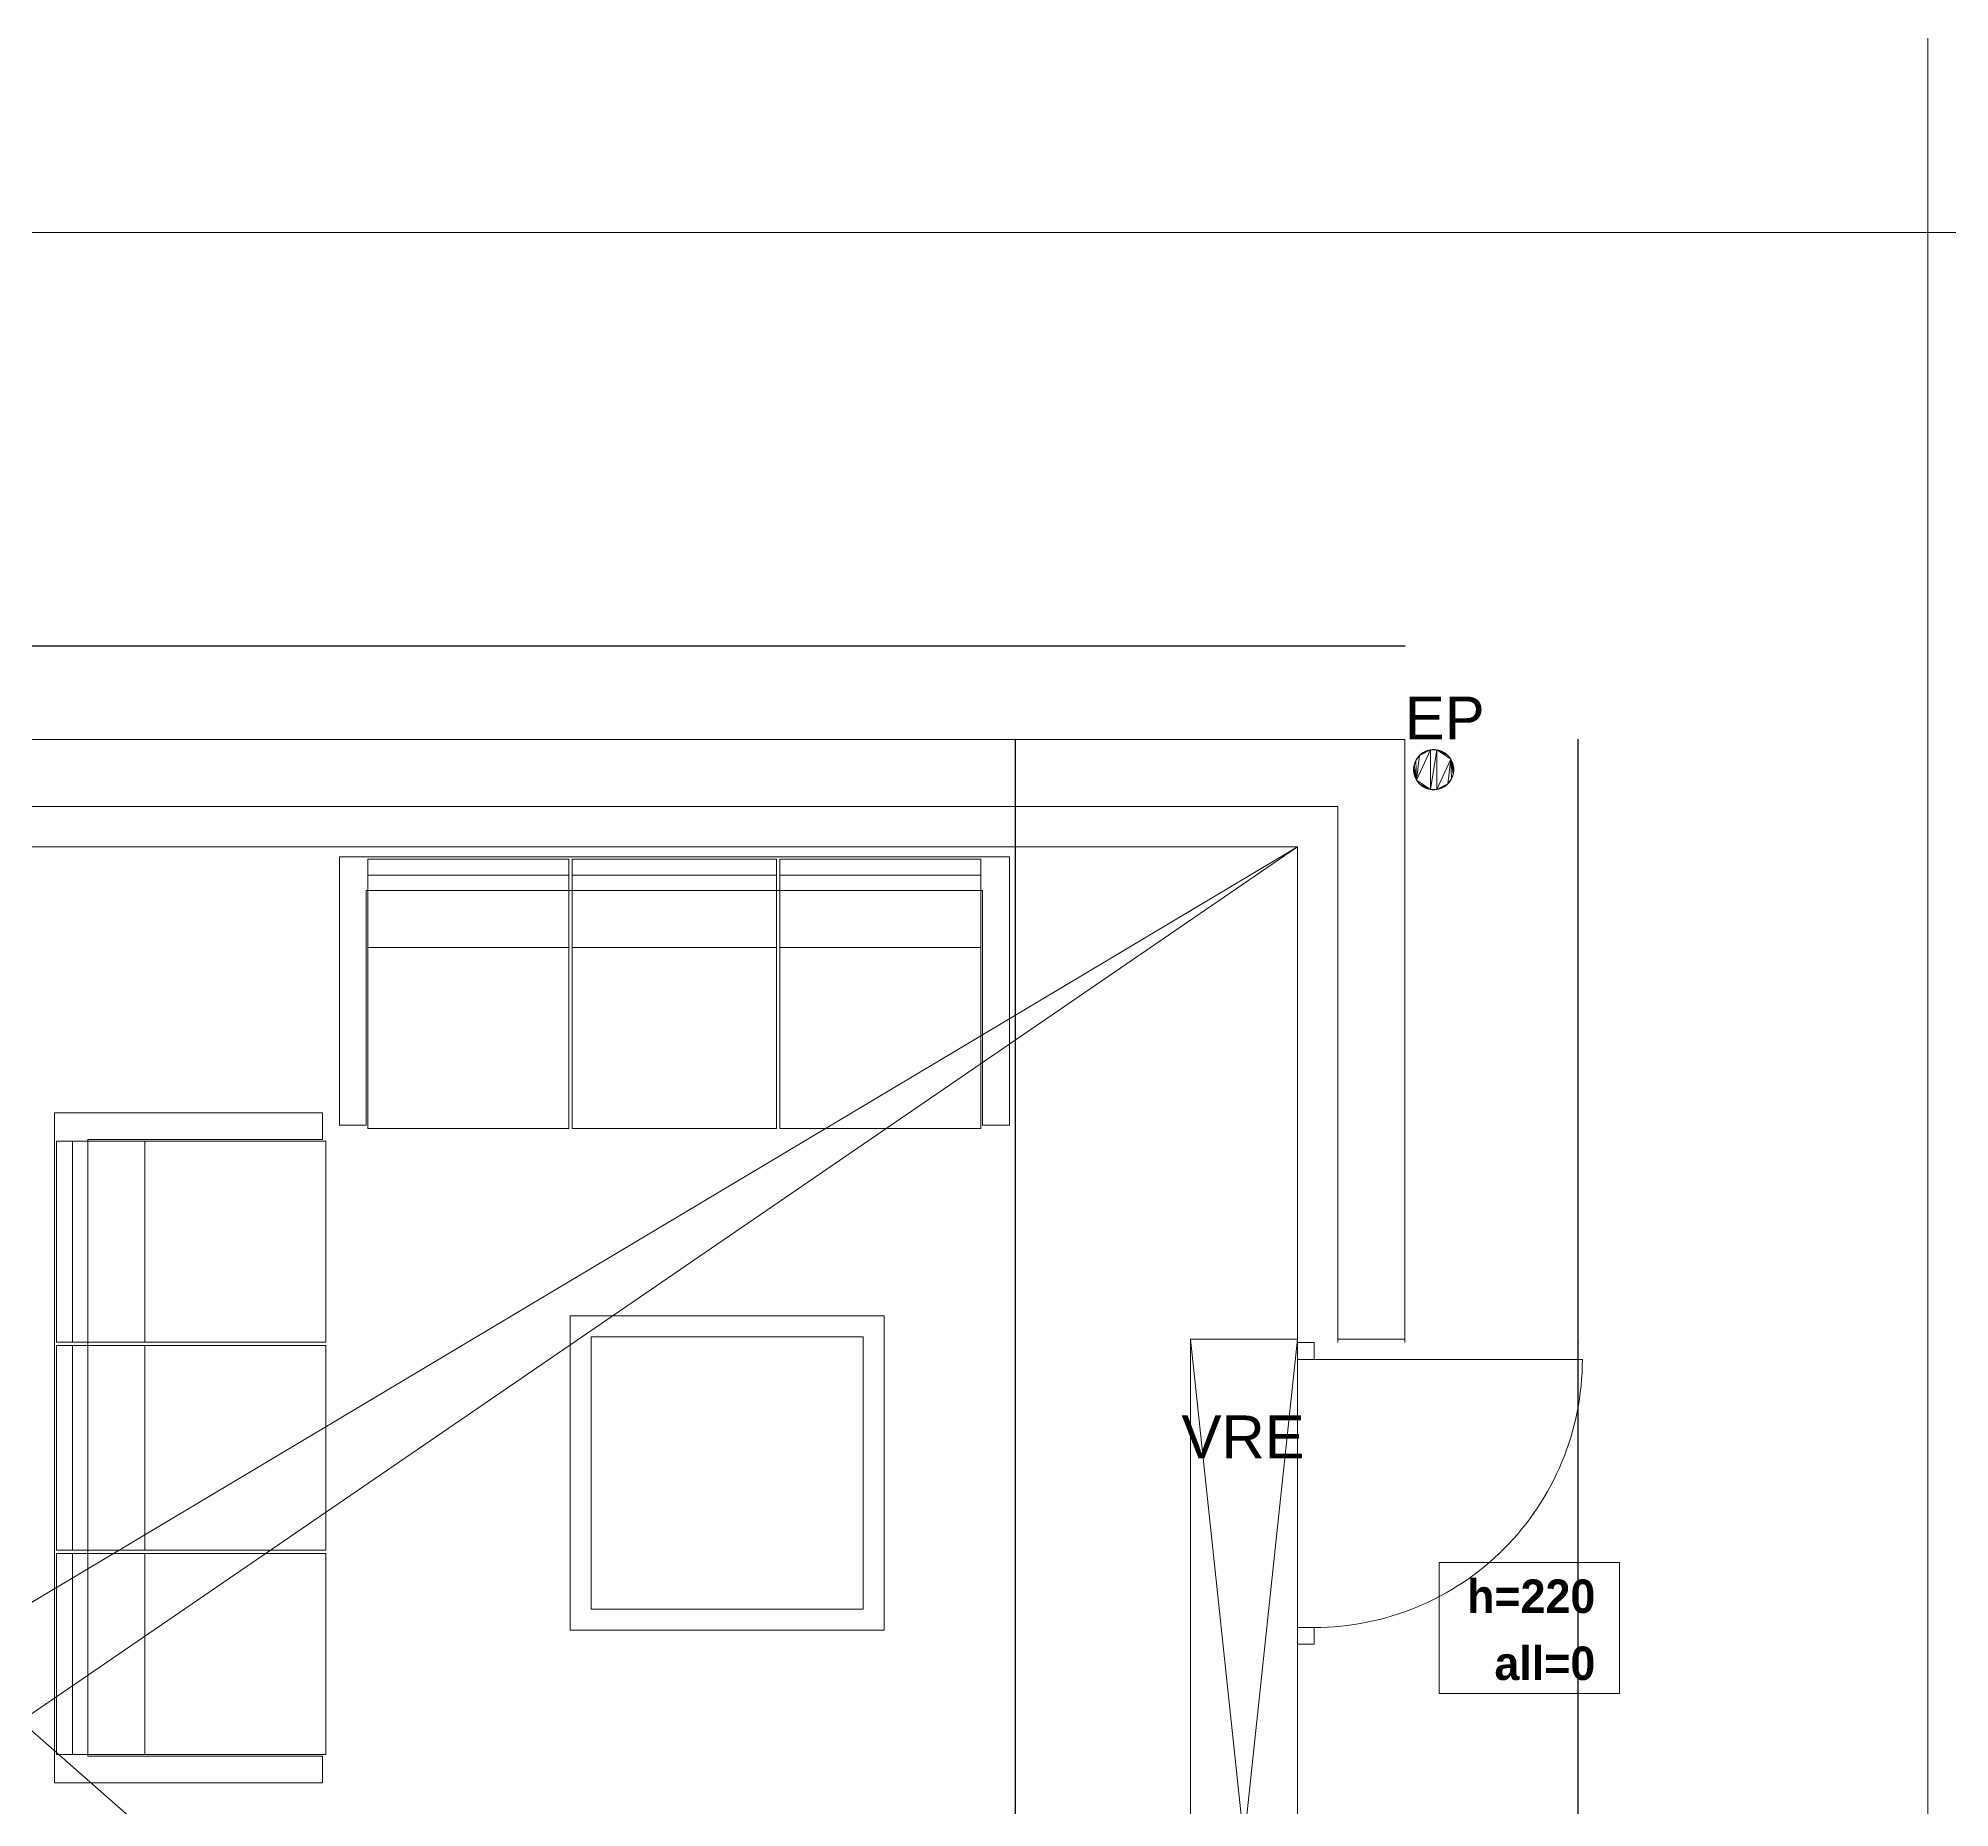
# Model space of a CAD drawing. Header units: metres. Extents: x -12536 to 12621, y -17191 to 9596.
# Drawn here: x -9916 to -9346, y -1731 to -1203 of the extents above; entities that cross this region are included whole.
import ezdxf
from ezdxf.enums import TextEntityAlignment as Align
from ezdxf.lldxf.tags import DXFTag

# ---------------------------------------------------------------- set-up
doc = ezdxf.new("R2010")
doc.units = ezdxf.units.M
doc.header["$MEASUREMENT"] = 0
doc.header["$PDMODE"] = 2
doc.header["$PDSIZE"] = 0.25
doc.layers.add('Calque commun', color=7, linetype='Continuous')
doc.layers.add('Textes', color=7, linetype='Continuous')
doc.styles.add('Arial', font='arial.ttf', dxfattribs={"height": 0.128})
doc.styles.add('Century Gothic2', font='GOTHICB.TTF', dxfattribs={"height": 0.313})
doc.styles.add('Century Gothic6', font='GOTHIC.TTF', dxfattribs={"height": 0.18})
tags = doc.linetypes.add('DOT2', pattern=[0.125, 0, -0.125]).pattern_tags.tags
tags[6:7] = [DXFTag(74, 4), DXFTag(75, 0), DXFTag(340, '0'), DXFTag(46, 1.0), DXFTag(50, 0.0), DXFTag(44, 0.0), DXFTag(45, 0.0)]
tags[4:5] = [DXFTag(74, 4), DXFTag(75, 0), DXFTag(340, '0'), DXFTag(46, 1.0), DXFTag(50, 0.0), DXFTag(44, 0.0), DXFTag(45, 0.0)]
tags = doc.linetypes.add('HIDDEN2', pattern=[0.1875, 0.125, -0.0625]).pattern_tags.tags
tags[6:7] = [DXFTag(74, 4), DXFTag(75, 0), DXFTag(340, '0'), DXFTag(46, 1.0), DXFTag(50, 0.0), DXFTag(44, 0.0), DXFTag(45, 0.0)]
tags[4:5] = [DXFTag(74, 4), DXFTag(75, 0), DXFTag(340, '0'), DXFTag(46, 1.0), DXFTag(50, 0.0), DXFTag(44, 0.0), DXFTag(45, 0.0)]
doc.dimstyles.new('DIM7', dxfattribs={"dimtxt": 0.18, "dimasz": 0.035, "dimexe": 0.05, "dimexo": 0, "dimgap": 0.05, "dimtad": 1, "dimzin": 1, "dimdsep": 46, "dimtxsty": 'Century Gothic6', "dimblk": 'ORIGIN', "dimcen": 0.09, "dimdle": 0.05, "dimadec": 0, "dimazin": 0, "dimtfac": 1, "dimtdec": 4, "dimtix": 1, "dimtofl": 0, "dimtmove": 0, "dimatfit": 3, "dimfxl": 0.05, "dimfxlon": 1, "dimfrac": 2, "dimtolj": 1, "dimtzin": 0, "dimarcsym": 2})

# ---------------------------------------------------------------- blocks, each defined once
blk = doc.blocks.new('Block33693')
at = {"layer": 'Calque commun', "color": 7, "linetype": 'Continuous', "lineweight": 20}
blk.add_line((-10.9588, -10.1407), (-1.9588, -10.1407), dxfattribs=at)
at = {"layer": 'Calque commun', "color": 7, "linetype": 'Continuous', "lineweight": 5}
for p, q in [((-10.7588, -10.3407), (-2.1588, -10.3407)), ((-10.6388, -10.4607), (-2.2789, -10.4607))]:
    blk.add_line(p, q, dxfattribs=at)
blk = doc.blocks.new('Block33694')
at = {"layer": 'Calque commun', "color": 7, "linetype": 'Continuous', "lineweight": 20}
for p, q in [((-1.9588, -11.9407), (-1.9588, -10.1407)), ((-1.9588, -16.7407), (-1.9588, -14.9407))]:
    blk.add_line(p, q, dxfattribs=at)
at = {"layer": 'Calque commun', "color": 7, "linetype": 'Continuous', "lineweight": 5}
for p, q in [((-2.1588, -11.9407), (-2.1588, -10.3407)), ((-2.2789, -11.9407), (-2.2789, -10.4607)), ((-2.2789, -16.4206), (-2.2789, -14.9407)), ((-2.1588, -16.5407), (-2.1588, -14.9407))]:
    blk.add_line(p, q, dxfattribs=at)
blk = doc.blocks.new('@PRES_1_$$_1-10')
at = {"layer": 'Calque commun', "color": 5, "linetype": 'Continuous', "lineweight": 5}
blk.add_line((0.05, 0.05), (0.05, 0.85), dxfattribs=at)
at = {"layer": 'Calque commun', "color": 5, "linetype": 'Continuous', "lineweight": 5, "flags": 128}
blk.add_lwpolyline([(0.05, 0.85, -0.414214), (0.85, 0.05)], format="xyb", dxfattribs=at)
at = {"layer": 'Calque commun', "color": 5, "linetype": 'Continuous', "lineweight": 5}
mesh = blk.add_polyface(dxfattribs=at)
corners = [(0, 0), (0, 0.05), (0.05, 0.05), (0.05, 0)]
mesh.append_faces([[corners[k] for k in face] for face in [(0, 1, 2, 3)]], dxfattribs={"color": 5})
mesh = blk.add_polyface(dxfattribs=at)
corners = [(0.85, 0), (0.85, 0.05), (0.9, 0.05), (0.9, 0)]
mesh.append_faces([[corners[k] for k in face] for face in [(0, 1, 2, 3)]], dxfattribs={"color": 5})
blk = doc.blocks.new('@PRES_1_$$_1-11')
at = {"layer": 'Calque commun', "color": 0, "linetype": 'ByBlock', "lineweight": -2}
blk.add_line((0, 0), (0, 0.05), dxfattribs=at)
blk = doc.blocks.new('@PRES_1_$$_1-12')
at = {"layer": 'Calque commun', "color": 0, "linetype": 'ByBlock', "lineweight": -2}
blk.add_line((0, 0), (0, 0.05), dxfattribs=at)
blk = doc.blocks.new('INTER_2D_COMB4')
at = {"layer": 'Calque commun', "color": 0, "linetype": 'ByBlock', "lineweight": -2}
blk.add_blockref('@PRES_1_$$_1-10', (0, 0), dxfattribs=at)
at = {"layer": 'Calque commun', "color": 15, "linetype": 'Continuous', "lineweight": 20}
blk.add_blockref('@PRES_1_$$_1-11', (0, 0), dxfattribs=at)
at = {"layer": 'Calque commun', "color": 15, "linetype": 'Continuous', "lineweight": 20, "extrusion": (0, 0, -1), "xscale": -1, "yscale": -1, "zscale": -1, "rotation": 180}
blk.add_blockref('@PRES_1_$$_1-12', (-0.9, 0), dxfattribs=at)
blk = doc.blocks.new('PLACED_COMB4')
at = {"layer": 'Calque commun', "color": 0, "linetype": 'ByBlock', "lineweight": -2}
blk.add_blockref('INTER_2D_COMB4', (0, 0), dxfattribs=at)
blk = doc.blocks.new('sofa3-2')
at = {"layer": 'Calque commun', "color": 8, "linetype": 'ByBlock', "lineweight": 5}
for p, q in [((0, 0), (0, -0.8)), ((2, 0), (0, 0)), ((2, 0), (2, 0)), ((2, 0), (2, 0)), ((2, 0), (2, 0)), ((2, 0), (2, 0)), ((2, -0.8), (2, 0)), ((0.685, -0.0067), (0.085, -0.0067)), ((0.085, -0.0067), (0.085, -0.1)), ((0.685, -0.054), (0.085, -0.054)), ((0.685, -0.0067), (0.685, -0.1)), ((1.305, -0.0067), (0.695, -0.0067)), ((0.695, -0.0067), (0.695, -0.1)), ((1.305, -0.054), (0.695, -0.054)), ((1.305, -0.0067), (1.305, -0.1)), ((1.915, -0.0067), (1.315, -0.0067)), ((1.315, -0.0067), (1.315, -0.1)), ((1.915, -0.054), (1.315, -0.054)), ((1.915, -0.0067), (1.915, -0.1)), ((0.08, -0.1), (0.08, -0.1)), ((0.08, -0.1), (0.08, -0.1)), ((0.08, -0.1), (0.08, -0.1)), ((0.08, -0.1), (0.08, -0.1)), ((0.085, -0.1), (0.08, -0.1)), ((0.08, -0.74), (0.08, -0.1)), ((0.685, -0.1), (0.085, -0.1)), ((0.085, -0.1), (0.085, -0.14)), ((0.085, -0.11), (0.085, -0.11)), ((0.085, -0.11), (0.085, -0.11)), ((0.695, -0.1), (0.685, -0.1)), ((0.685, -0.1), (0.685, -0.14)), ((0.685, -0.11), (0.685, -0.11)), ((0.685, -0.11), (0.685, -0.11)), ((1.305, -0.1), (0.695, -0.1)), ((0.695, -0.1), (0.695, -0.14)), ((0.695, -0.11), (0.695, -0.11)), ((0.695, -0.11), (0.695, -0.11)), ((1.315, -0.1), (1.305, -0.1)), ((1.305, -0.1), (1.305, -0.14)), ((1.305, -0.11), (1.305, -0.11)), ((1.305, -0.11), (1.305, -0.11)), ((1.915, -0.1), (1.315, -0.1)), ((1.315, -0.1), (1.315, -0.14)), ((1.315, -0.11), (1.315, -0.11)), ((1.315, -0.11), (1.315, -0.11)), ((1.92, -0.1), (1.915, -0.1)), ((1.915, -0.1), (1.915, -0.14)), ((1.915, -0.11), (1.915, -0.11)), ((1.915, -0.11), (1.915, -0.11)), ((1.92, -0.1), (1.92, -0.1)), ((1.92, -0.1), (1.92, -0.1)), ((1.92, -0.1), (1.92, -0.1)), ((1.92, -0.1), (1.92, -0.1)), ((1.92, -0.1), (1.92, -0.74)), ((0.085, -0.14), (0.085, -0.81)), ((0.685, -0.14), (0.685, -0.81)), ((0.695, -0.14), (0.695, -0.81)), ((1.305, -0.14), (1.305, -0.81)), ((1.315, -0.14), (1.315, -0.81)), ((1.915, -0.14), (1.915, -0.81)), ((0.085, -0.27), (0.685, -0.27)), ((0.695, -0.27), (1.305, -0.27)), ((1.315, -0.27), (1.915, -0.27)), ((0.08, -0.76), (0.08, -0.74)), ((1.92, -0.74), (1.92, -0.76)), ((0.08, -0.8), (0.08, -0.76)), ((1.92, -0.76), (1.92, -0.8)), ((0, -0.8), (0, -0.8)), ((0, -0.8), (0, -0.8)), ((0, -0.8), (0.08, -0.8)), ((0.08, -0.8), (0.08, -0.8)), ((0.08, -0.8), (0.08, -0.8)), ((0.085, -0.81), (0.085, -0.81)), ((0.085, -0.81), (0.085, -0.81)), ((0.085, -0.81), (0.685, -0.81)), ((0.685, -0.81), (0.685, -0.81)), ((0.685, -0.81), (0.685, -0.81)), ((0.695, -0.81), (0.695, -0.81)), ((0.695, -0.81), (0.695, -0.81)), ((0.695, -0.81), (1.305, -0.81)), ((1.305, -0.81), (1.305, -0.81)), ((1.305, -0.81), (1.305, -0.81)), ((1.315, -0.81), (1.315, -0.81)), ((1.315, -0.81), (1.315, -0.81)), ((1.315, -0.81), (1.915, -0.81)), ((1.915, -0.81), (1.915, -0.81)), ((1.915, -0.81), (1.915, -0.81)), ((1.92, -0.8), (1.92, -0.8)), ((1.92, -0.8), (1.92, -0.8)), ((1.92, -0.8), (2, -0.8))]:
    blk.add_line(p, q, dxfattribs=at)
blk = doc.blocks.new('lrtbl3-2')
at = {"layer": 'Calque commun', "color": 8, "linetype": 'ByBlock', "lineweight": 5}
for p, q in [((0, 0), (0.6, 0)), ((0, -0.6), (0, 0)), ((0.6, 0), (0.6, -0.6)), ((0.04, -0.04), (0.56, -0.04)), ((0.04, -0.56), (0.04, -0.04)), ((0.56, -0.04), (0.56, -0.56)), ((0.56, -0.56), (0.04, -0.56)), ((0.6, -0.6), (0, -0.6))]:
    blk.add_line(p, q, dxfattribs=at)
blk = doc.blocks.new('_ORIGIN')
at = {"color": 0, "linetype": 'ByBlock', "lineweight": -2}
blk.add_line((0, 0), (-1, 0), dxfattribs=at)
blk.add_circle((0, 0), 0.5, dxfattribs=at)
blk = doc.blocks.new('*D1442')
at = {"layer": 'Calque commun', "color": 0, "linetype": 'ByBlock', "lineweight": -2, "transparency": 16777216}
for p, q in [((-9624.47, -1412.35), (-9624.57, -1412.35)), ((-9624.52, -1412.35), (-9624.52, -1412.38)), ((-9624.52, -1444.31), (-9624.52, -1412.38)), ((-9624.47, -1444.35), (-9624.57, -1444.35))]:
    blk.add_line(p, q, dxfattribs=at)
at = {"layer": 'Calque commun', "color": 0, "linetype": 'Continuous', "lineweight": -2, "transparency": 16777216}
blk.add_line((-9624.52, -1412.31), (-9624.52, -1412.28), dxfattribs=at)
at = {"layer": 'Defpoints', "color": 0, "linetype": 'Continuous', "transparency": 16777216}
for p in [(-9624.52, -1412.35), (-9515.22, -1412.35), (-9547.22, -1444.35)]:
    blk.add_point(p, dxfattribs=at)
at = {"layer": 'Calque commun', "color": 0, "linetype": 'Continuous', "lineweight": -2, "transparency": 16777216, "xscale": 0.03500000014901161, "yscale": 0.03500000014901161, "zscale": 0.03500000014901161, "rotation": 270}
for p in [(-9624.52, -1412.35), (-9624.52, -1444.35)]:
    blk.add_blockref('_ORIGIN', p, dxfattribs=at)
at = {"layer": 'Calque commun', "color": 0, "linetype": 'Continuous', "lineweight": 5, "transparency": 16777216, "insert": (-9624.57, -1428.35), "char_height": 0.18, "attachment_point": 8, "rotation": 90, "line_spacing_factor": 0.773441, "style": 'Century Gothic6'}
blk.add_mtext('\\A1;32.00', dxfattribs=at)
blk = doc.blocks.new('*D1443')
at = {"layer": 'Calque commun', "color": 0, "linetype": 'ByBlock', "lineweight": -2, "transparency": 16777216}
for p, q in [((-9624.47, -1444.35), (-9624.57, -1444.35)), ((-9624.52, -1444.35), (-9624.52, -1444.38)), ((-9624.52, -2040.31), (-9624.52, -1444.38)), ((-9624.47, -2040.34), (-9624.57, -2040.34))]:
    blk.add_line(p, q, dxfattribs=at)
at = {"layer": 'Calque commun', "color": 0, "linetype": 'Continuous', "lineweight": -2, "transparency": 16777216}
blk.add_line((-9624.52, -1444.31), (-9624.52, -1444.28), dxfattribs=at)
at = {"layer": 'Defpoints', "color": 0, "linetype": 'Continuous', "transparency": 16777216}
for p in [(-9624.52, -1444.35), (-9547.22, -1444.35), (-9547.22, -2040.34)]:
    blk.add_point(p, dxfattribs=at)
at = {"layer": 'Calque commun', "color": 0, "linetype": 'Continuous', "lineweight": -2, "transparency": 16777216, "xscale": 0.03500000014901161, "yscale": 0.03500000014901161, "zscale": 0.03500000014901161, "rotation": 270}
for p in [(-9624.52, -1444.35), (-9624.52, -2040.34)]:
    blk.add_blockref('_ORIGIN', p, dxfattribs=at)
at = {"layer": 'Calque commun', "color": 0, "linetype": 'Continuous', "lineweight": 5, "transparency": 16777216, "insert": (-9624.57, -1742.34), "char_height": 0.18, "attachment_point": 8, "rotation": 90, "line_spacing_factor": 0.773441, "style": 'Century Gothic6'}
blk.add_mtext('\\A1;596.00', dxfattribs=at)
blk = doc.blocks.new('*D1496')
at = {"layer": 'Calque commun', "color": 0, "linetype": 'ByBlock', "lineweight": -2, "transparency": 16777216}
for p, q in [((-9456.6, -1592.34), (-9456.5, -1592.34)), ((-9456.55, -1592.34), (-9456.55, -1592.38)), ((-9456.55, -1892.31), (-9456.55, -1592.38)), ((-9456.6, -1892.34), (-9456.5, -1892.34))]:
    blk.add_line(p, q, dxfattribs=at)
at = {"layer": 'Calque commun', "color": 0, "linetype": 'Continuous', "lineweight": -2, "transparency": 16777216}
blk.add_line((-9456.55, -1592.31), (-9456.55, -1592.27), dxfattribs=at)
at = {"layer": 'Defpoints', "color": 0, "linetype": 'Continuous', "transparency": 16777216}
for p in [(-9508.32, -1592.34), (-9456.55, -1592.34), (-9508.32, -1892.34)]:
    blk.add_point(p, dxfattribs=at)
at = {"layer": 'Calque commun', "color": 0, "linetype": 'Continuous', "lineweight": -2, "transparency": 16777216, "xscale": 0.03500000014901161, "yscale": 0.03500000014901161, "zscale": 0.03500000014901161, "rotation": 270}
for p in [(-9456.55, -1592.34), (-9456.55, -1892.34)]:
    blk.add_blockref('_ORIGIN', p, dxfattribs=at)
at = {"layer": 'Calque commun', "color": 0, "linetype": 'Continuous', "lineweight": 5, "transparency": 16777216, "insert": (-9456.6, -1742.34), "char_height": 0.18, "attachment_point": 8, "rotation": 90, "line_spacing_factor": 0.773441, "style": 'Century Gothic6'}
blk.add_mtext('\\A1;300.00', dxfattribs=at)
blk = doc.blocks.new('*D1497')
at = {"layer": 'Calque commun', "color": 0, "linetype": 'ByBlock', "lineweight": -2, "transparency": 16777216}
for p, q in [((-9456.6, -1412.35), (-9456.5, -1412.35)), ((-9456.55, -1412.35), (-9456.55, -1412.38)), ((-9456.55, -1592.31), (-9456.55, -1412.38)), ((-9456.6, -1592.34), (-9456.5, -1592.34))]:
    blk.add_line(p, q, dxfattribs=at)
at = {"layer": 'Calque commun', "color": 0, "linetype": 'Continuous', "lineweight": -2, "transparency": 16777216}
blk.add_line((-9456.55, -1412.31), (-9456.55, -1412.28), dxfattribs=at)
at = {"layer": 'Defpoints', "color": 0, "linetype": 'Continuous', "transparency": 16777216}
for p in [(-9508.32, -1412.35), (-9456.55, -1412.35), (-9508.32, -1592.34)]:
    blk.add_point(p, dxfattribs=at)
at = {"layer": 'Calque commun', "color": 0, "linetype": 'Continuous', "lineweight": -2, "transparency": 16777216, "xscale": 0.03500000014901161, "yscale": 0.03500000014901161, "zscale": 0.03500000014901161, "rotation": 270}
for p in [(-9456.55, -1412.35), (-9456.55, -1592.34)]:
    blk.add_blockref('_ORIGIN', p, dxfattribs=at)
at = {"layer": 'Calque commun', "color": 0, "linetype": 'Continuous', "lineweight": 5, "transparency": 16777216, "insert": (-9456.6, -1502.35), "char_height": 0.18, "attachment_point": 8, "rotation": 90, "line_spacing_factor": 0.773441, "style": 'Century Gothic6'}
blk.add_mtext('\\A1;180.00', dxfattribs=at)
blk = doc.blocks.new('*D1498')
at = {"layer": 'Calque commun', "color": 0, "linetype": 'ByBlock', "lineweight": -2, "transparency": 16777216}
for p, q in [((-10408.32, -1384.46), (-10408.32, -1384.36)), ((-10408.28, -1384.41), (-9508.35, -1384.41)), ((-9508.32, -1384.41), (-9508.35, -1384.41)), ((-9508.32, -1384.46), (-9508.32, -1384.36))]:
    blk.add_line(p, q, dxfattribs=at)
at = {"layer": 'Calque commun', "color": 0, "linetype": 'Continuous', "lineweight": -2, "transparency": 16777216}
blk.add_line((-9508.28, -1384.41), (-9508.25, -1384.41), dxfattribs=at)
at = {"layer": 'Defpoints', "color": 0, "linetype": 'Continuous', "transparency": 16777216}
for p in [(-9508.32, -1384.41), (-10408.32, -1412.35), (-9508.32, -1412.35)]:
    blk.add_point(p, dxfattribs=at)
at = {"layer": 'Calque commun', "color": 0, "linetype": 'Continuous', "lineweight": -2, "transparency": 16777216, "xscale": 0.03500000014901161, "yscale": 0.03500000014901161, "zscale": 0.03500000014901161, "rotation": 180}
for p in [(-10408.32, -1384.41), (-9508.32, -1384.41)]:
    blk.add_blockref('_ORIGIN', p, dxfattribs=at)
at = {"layer": 'Calque commun', "color": 0, "linetype": 'Continuous', "lineweight": 5, "transparency": 16777216, "insert": (-9958.32, -1384.36), "char_height": 0.18, "attachment_point": 8, "line_spacing_factor": 0.773441, "style": 'Century Gothic6'}
blk.add_mtext('\\A1;900.00', dxfattribs=at)
blk = doc.blocks.new('*D1812')
at = {"layer": 'Calque commun', "color": 0, "linetype": 'ByBlock', "lineweight": -2, "transparency": 16777216}
for p, q in [((-9921.36, -1744.68), (-9921.36, -1744.78)), ((-9921.33, -1744.73), (-9540.35, -1744.73)), ((-9540.32, -1744.73), (-9540.35, -1744.73)), ((-9540.32, -1744.78), (-9540.32, -1744.68))]:
    blk.add_line(p, q, dxfattribs=at)
at = {"layer": 'Calque commun', "color": 0, "linetype": 'Continuous', "lineweight": -2, "transparency": 16777216}
blk.add_line((-9540.28, -1744.73), (-9540.25, -1744.73), dxfattribs=at)
at = {"layer": 'Defpoints', "color": 0, "linetype": 'Continuous', "transparency": 16777216}
for p in [(-9921.36, -1649.62), (-9540.32, -1744.73), (-9540.32, -1984.47)]:
    blk.add_point(p, dxfattribs=at)
at = {"layer": 'Calque commun', "color": 0, "linetype": 'Continuous', "lineweight": -2, "transparency": 16777216, "xscale": 0.03500000014901161, "yscale": 0.03500000014901161, "zscale": 0.03500000014901161, "rotation": 180}
for p in [(-9921.36, -1744.73), (-9540.32, -1744.73)]:
    blk.add_blockref('_ORIGIN', p, dxfattribs=at)
at = {"layer": 'Calque commun', "color": 0, "linetype": 'Continuous', "lineweight": 5, "transparency": 16777216, "insert": (-9730.84, -1744.68), "char_height": 0.18, "attachment_point": 8, "line_spacing_factor": 0.773441, "style": 'Century Gothic6'}
blk.add_mtext('\\A1;381.04', dxfattribs=at)

msp = doc.modelspace()

# ---------------------------------------------------------------- linework, layer by layer
at = {"layer": 'Calque commun', "color": 7, "linetype": 'Continuous', "lineweight": 5}
msp.add_line((-9352.223, -3956.529), (-9352.223, -1203.069), dxfattribs=at)
at = {"layer": 'Calque commun', "color": 12, "linetype": 'Continuous', "lineweight": 20}
for p, q in [((-9528.292, -1432.345), (-10388.292, -1432.345)), ((-9528.317, -1591.264), (-9528.292, -1432.345)), ((-9508.317, -1591.264), (-9528.317, -1591.264))]:
    msp.add_line(p, q, dxfattribs=at)
at = {"layer": 'Calque commun', "color": 21, "linetype": 'HIDDEN2', "lineweight": 5, "flags": 128}
msp.add_lwpolyline([(-9540.318, -1591.265), (-9572.245, -1591.265), (-9572.245, -1891.265), (-9540.318, -1891.265), (-9540.318, -1591.265), (-9572.245, -1891.265), (-9540.318, -1891.265), (-9572.245, -1591.265)], dxfattribs=at)

# ---------------------------------------------------------------- block references
at = {"layer": 'Calque commun', "color": 0, "linetype": 'ByBlock', "lineweight": -2, "xscale": 100, "yscale": 100, "zscale": 100}
for name in ['Block33693', 'Block33694']:
    msp.add_blockref(name, (-9312.433, -398.28), dxfattribs=at)
at = {"layer": 'Calque commun', "color": 0, "linetype": 'DOT2', "lineweight": -2, "extrusion": (0, 0, -1)}
for name, p, xscale, yscale, zscale, rotation in [('sofa3-2', (9626.317, -1447.408), -100, -100, -100, 180), ('sofa3-2', (9911.398, -1523.733), -100, -100, -100, 90), ('lrtbl3-2', (9663.702, -1678.132), -156.25, -156.25, -156.25, 270)]:
    msp.add_blockref(name, p, dxfattribs=dict(at, xscale=xscale, yscale=yscale, zscale=zscale, rotation=rotation))
at = {"layer": 'Calque commun', "color": 0, "linetype": 'ByBlock', "lineweight": -2, "xscale": -100, "yscale": -100, "zscale": -100, "rotation": 90}
msp.add_blockref('PLACED_COMB4', (-9540.318, -1592.345), dxfattribs=at)

# ---------------------------------------------------------------- texts
at = {"layer": 'Calque commun', "color": 5, "linetype": 'ByBlock', "lineweight": -2, "insert": (-9451.441, -1663.026), "char_height": 10, "attachment_point": 3, "line_spacing_factor": 1.2, "style": 'Century Gothic2'}
msp.add_mtext('h=220\\Pall=0', dxfattribs=at)
at = {"layer": 'Textes', "color": 5, "linetype": 'ByBlock', "lineweight": -2, "style": 'Arial'}
msp.add_text('EP', height=12.8, dxfattribs=at).set_placement((-9508.317, -1412.345))
msp.add_text('VRE', height=12.8, dxfattribs=at).set_placement((-9574.965, -1614.083), align=Align.TOP_LEFT)

# ---------------------------------------------------------------- dimensions: what is measured, and where the dimension line sits
at = {"layer": 'Calque commun', "color": 5, "linetype": 'Continuous', "lineweight": 5}
for p1, p2, distance, picture, middle in [((-10408.317, -1412.345), (-9508.317, -1412.345), 27.932, '*D1498', (-9958.317, -1384.269)), ((-9508.317, -1592.345), (-9508.317, -1412.345), -51.772, '*D1497', (-9456.69, -1502.345)), ((-9547.219, -2040.344), (-9547.219, -1444.346), 77.299, '*D1443', (-9624.662, -1742.345)), ((-9508.317, -1892.345), (-9508.317, -1592.345), -51.772, '*D1496', (-9456.69, -1742.345))]:
    dim = msp.add_aligned_dim(p1=p1, p2=p2, distance=distance, dimstyle='DIM7', dxfattribs=at)
    dim.commit()
    dim.dimension.update_dxf_attribs({"geometry": picture, "text_midpoint": middle})
dim = msp.add_linear_dim(base=(-9624.518, -1412.345), p1=(-9547.219, -1444.346), p2=(-9515.218, -1412.345), angle=90, dimstyle='DIM7', dxfattribs=at)
dim.commit()
dim.dimension.update_dxf_attribs({"geometry": '*D1442', "text_midpoint": (-9624.662, -1428.346)})
dim = msp.add_linear_dim(base=(-9540.318, -1744.729), p1=(-9921.362, -1649.622), p2=(-9540.318, -1984.465), dimstyle='DIM7', dxfattribs=at)
dim.commit()
dim.dimension.update_dxf_attribs({"geometry": '*D1812', "text_midpoint": (-9730.84, -1744.585)})

# ---------------------------------------------------------------- meshes
at = {"layer": 'Calque commun', "color": 7, "linetype": 'Continuous', "lineweight": 5}
mesh = msp.add_polyface(dxfattribs=at)
corners = [(-6352.223, -1261.028), (-12352.223, -1261.028), (-12352.223, -5461.028), (-6352.223, -5461.028)]
mesh.append_faces([[corners[k] for k in face] for face in [(0, 1, 2, 3)]], dxfattribs={"color": 7})
at = {"layer": 'Calque commun', "color": 11, "linetype": 'Continuous', "lineweight": 20}
mesh = msp.add_polyface(dxfattribs=at)
corners = [(-9497.399, -1415.811), (-9496.168, -1416.5), (-9496.56, -1416.238), (-9505.677, -1420.883), (-9505.677, -1421.825), (-9504.811, -1424.489), (-9501.991, -1426.898), (-9500.634, -1427.28), (-9503.222, -1426.208), (-9505.041, -1418.63), (-9505.238, -1419.058), (-9505.402, -1419.5), (-9497.399, -1426.898), (-9496.56, -1426.47), (-9496.168, -1426.208), (-9498.756, -1427.28), (-9499.695, -1427.354), (-9499.224, -1427.336), (-9494.579, -1418.219), (-9498.756, -1415.428), (-9504.549, -1424.881), (-9504.258, -1425.251), (-9503.938, -1425.597), (-9495.452, -1417.111), (-9493.713, -1421.825), (-9493.713, -1420.883), (-9501.549, -1427.061), (-9501.096, -1427.189), (-9493.861, -1419.953), (-9503.222, -1416.5), (-9503.592, -1416.792), (-9503.938, -1417.111), (-9494.349, -1424.078), (-9494.841, -1424.881), (-9494.579, -1424.489), (-9493.861, -1422.755), (-9500.634, -1415.428), (-9499.695, -1415.354), (-9495.798, -1416.792), (-9505.529, -1419.953), (-9505.621, -1420.416), (-9495.452, -1425.597), (-9505.695, -1421.354), (-9495.133, -1425.251), (-9496.971, -1426.7), (-9494.152, -1423.65), (-9493.989, -1423.208), (-9505.402, -1423.208), (-9505.529, -1422.755), (-9497.841, -1415.648), (-9505.238, -1423.65), (-9505.041, -1424.078), (-9501.096, -1415.52), (-9501.549, -1415.648), (-9493.989, -1419.5), (-9501.991, -1415.811), (-9502.83, -1426.47), (-9493.769, -1422.293), (-9500.166, -1427.336), (-9502.83, -1416.238), (-9502.419, -1416.008), (-9499.224, -1415.373), (-9495.798, -1425.917), (-9504.549, -1417.827), (-9504.258, -1417.457), (-9493.769, -1420.416), (-9505.621, -1422.293), (-9494.349, -1418.63), (-9494.152, -1419.058), (-9503.592, -1425.917), (-9504.811, -1418.219), (-9497.841, -1427.061), (-9500.166, -1415.373), (-9496.971, -1416.008), (-9493.695, -1421.354), (-9502.419, -1426.7), (-9494.841, -1417.827), (-9498.294, -1427.189), (-9498.294, -1415.52), (-9495.133, -1417.457)]
mesh.append_faces([[corners[k] for k in face] for face in [(15, 16, 17), (7, 26, 27), (32, 33, 34), (24, 35, 57), (37, 19, 61), (63, 31, 64), (28, 25, 65), (67, 54, 68), (8, 22, 69), (9, 63, 70), (36, 37, 72), (0, 2, 73), (6, 56, 75), (23, 76, 79)]], dxfattribs={"vtx0": -1, "color": 11})
mesh.append_faces([[corners[k] for k in face] for face in [(47, 5, 48), (29, 55, 59), (12, 15, 71), (18, 54, 67)]], dxfattribs={"vtx0": -1, "vtx1": -1, "color": 11})
mesh.append_faces([[corners[k] for k in face] for face in [(3, 4, 5), (6, 7, 8), (15, 18, 19), (23, 19, 18), (24, 25, 18), (23, 1, 19), (28, 18, 25), (24, 18, 35), (36, 19, 37), (15, 14, 41), (36, 55, 29), (41, 33, 32), (32, 35, 18), (7, 5, 22), (0, 19, 1), (36, 5, 7), (12, 14, 15), (39, 3, 5), (36, 7, 19), (7, 15, 19), (41, 32, 18), (7, 16, 15), (36, 29, 31), (9, 5, 31), (9, 31, 63), (9, 39, 5), (7, 22, 8), (36, 31, 5), (4, 48, 5), (15, 41, 18)]], dxfattribs={"vtx0": -1, "vtx1": -1, "vtx2": -1, "color": 11})
mesh.append_faces([[corners[k] for k in face] for face in [(0, 1, 2), (12, 13, 14), (22, 5, 20), (6, 8, 56), (47, 51, 5), (9, 11, 39), (32, 46, 35), (23, 18, 76), (36, 53, 55)]], dxfattribs={"vtx0": -1, "vtx2": -1, "color": 11})
mesh.append_faces([[corners[k] for k in face] for face in [(0, 49, 19), (6, 26, 7), (28, 54, 18)]], dxfattribs={"vtx1": -1, "vtx2": -1, "color": 11})
mesh.append_faces([[corners[k] for k in face] for face in [(9, 10, 11), (20, 21, 22), (29, 30, 31), (23, 38, 1), (39, 40, 3), (3, 42, 4), (41, 43, 33), (12, 44, 13), (32, 45, 46), (47, 50, 51), (36, 52, 53), (7, 58, 16), (55, 60, 59), (14, 62, 41), (4, 66, 48), (24, 74, 25), (15, 77, 71), (49, 78, 19)]], dxfattribs={"vtx2": -1, "color": 11})
at = {"layer": 'Calque commun', "color": 9, "linetype": 'HIDDEN2', "lineweight": 5}
mesh = msp.add_polyface(dxfattribs=at)
corners = [(-9540.318, -2040.344), (-9938.758, -2040.329), (-9938.758, -2010.343), (-10278.317, -2015.344), (-10376.316, -1910.344), (-10111.315, -1909.344), (-9921.362, -1444.348), (-9540.318, -1444.346), (-9921.362, -1671.806), (-9921.362, -1705.338), (-10111.315, -1562.347), (-10021.316, -1674.183), (-10346.395, -2040.337), (-10346.395, -2010.344), (-9978.317, -2010.343), (-10208.317, -2015.344), (-9926.362, -1705.338), (-10278.317, -2040.32), (-9926.362, -1674.181), (-9978.317, -2040.328), (-10208.317, -2040.32), (-10376.316, -2010.344), (-10376.316, -1976.343), (-10021.316, -1562.347)]
mesh.append_faces([[corners[k] for k in face] for face in [(3, 5, 15), (9, 2, 16)]], dxfattribs={"vtx0": -1, "vtx1": -1, "color": 9})
mesh.append_faces([[corners[k] for k in face] for face in [(9, 0, 2), (5, 14, 15), (5, 11, 16), (5, 16, 14), (3, 13, 22)]], dxfattribs={"vtx0": -1, "vtx1": -1, "vtx2": -1, "color": 9})
mesh.append_faces([[corners[k] for k in face] for face in [(3, 4, 5), (3, 12, 13), (16, 2, 14), (9, 7, 0), (3, 22, 4)]], dxfattribs={"vtx0": -1, "vtx2": -1, "color": 9})
mesh.append_faces([[corners[k] for k in face] for face in [(23, 11, 10)]], dxfattribs={"vtx1": -1, "color": 9})
mesh.append_faces([[corners[k] for k in face] for face in [(6, 7, 8), (5, 10, 11), (9, 8, 7), (14, 19, 15)]], dxfattribs={"vtx1": -1, "vtx2": -1, "color": 9})
mesh.append_faces([[corners[k] for k in face] for face in [(0, 1, 2), (3, 17, 12), (11, 18, 16), (19, 20, 15), (13, 21, 22)]], dxfattribs={"vtx2": -1, "color": 9})
at = {"layer": 'Calque commun', "color": 11, "linetype": 'Continuous', "lineweight": 20}
mesh = msp.add_polyface(dxfattribs=at)
corners = [(-9498.023, -1657.946), (-9444.186, -1657.946), (-9444.186, -1697.016), (-9498.023, -1697.016)]
mesh.append_faces([[corners[k] for k in face] for face in [(0, 1, 2, 3)]], dxfattribs={"color": 11})

doc.saveas('drawing.dxf')
